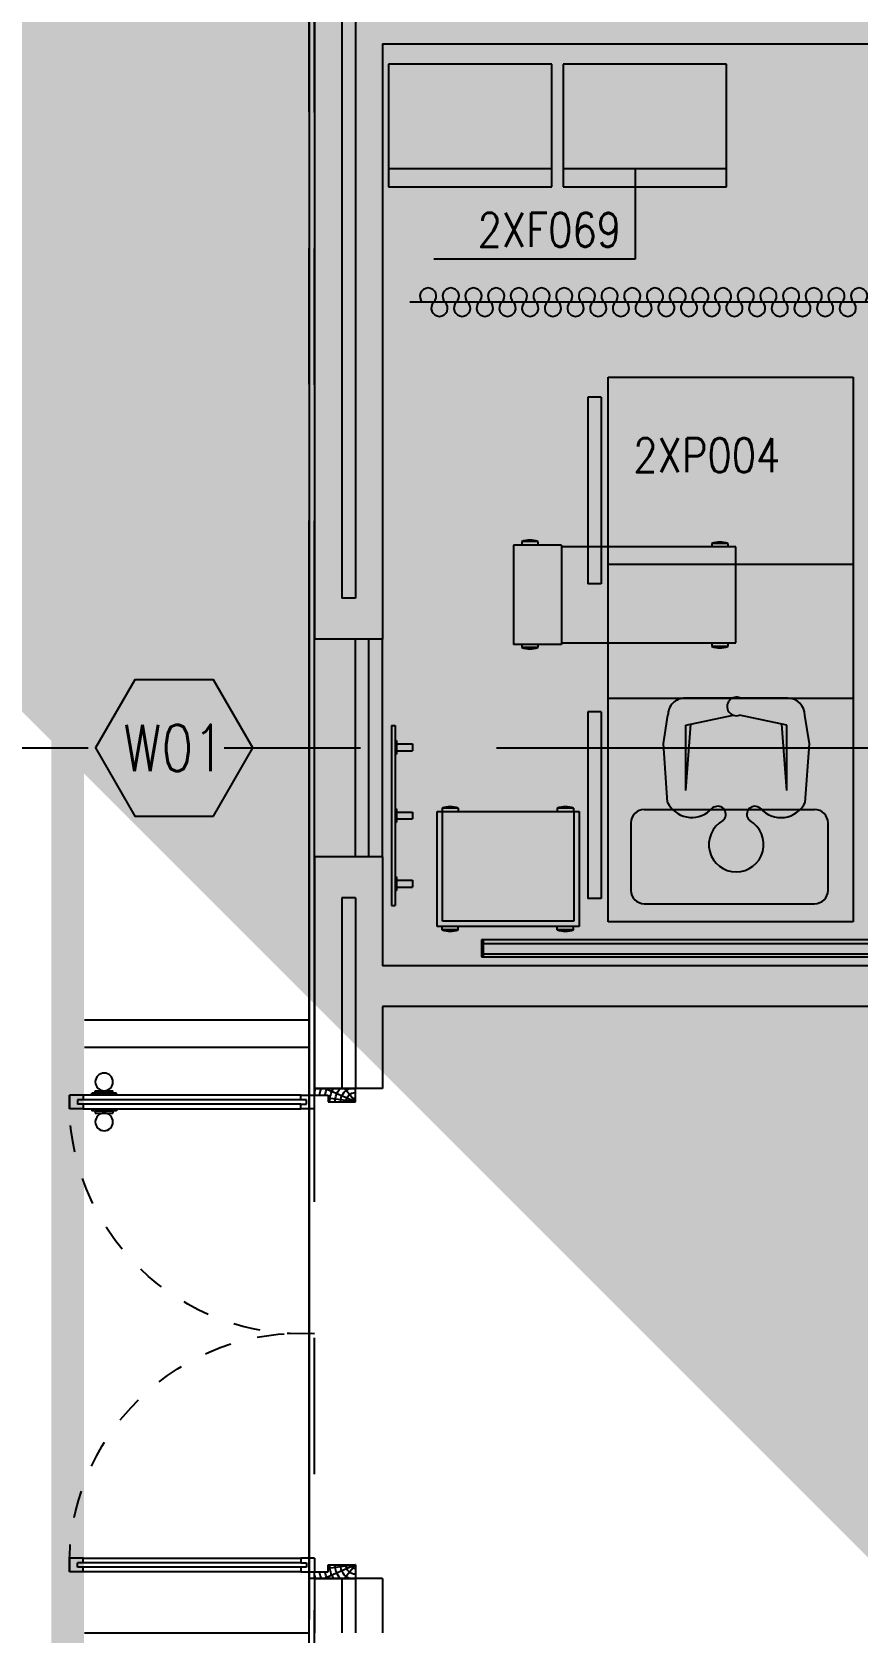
# Model space of a CAD drawing. Extents: x 88852.7 to 88945.7, y 39921.6 to 40001.1.
# Drawn here: x 88859.73 to 88862.77, y 39936.03 to 39941.91 of the extents above; entities that cross this region are included whole.
import ezdxf
from ezdxf.enums import TextEntityAlignment as Align

# ---------------------------------------------------------------- set-up
doc = ezdxf.new("R2010")
doc.units = 0
doc.header["$MEASUREMENT"] = 0
for name, pattern in [('CENTER2', [1.125, 0.75, -0.125, 0.125, -0.125]), ('CENTERX2', [4, 2.5, -0.5, 0.5, -0.5]), ('HIDDEN', [0.375, 0.25, -0.125])]:
    doc.linetypes.add(name, pattern=pattern)
for name, color, linetype in [('A-TEXT', 7, 'CONTINUOUS'), ('AXES', 11, 'CENTERX2'), ('DOOR', 7, 'CONTINUOUS'), ('EJ', 9, 'CONTINUOUS'), ('ELEV', 2, 'CONTINUOUS'), ('INSUL', 4, 'CONTINUOUS'), ('MEDICAL', 4, 'CONTINUOUS'), ('NON-MEDICAL', 4, 'CONTINUOUS'), ('ROOF', 7, 'CONTINUOUS'), ('WALL', 4, 'CONTINUOUS'), ('WIN', 3, 'CONTINUOUS'), ('WIN-BOX', 3, 'CONTINUOUS'), ('WIN-NO', 5, 'CONTINUOUS')]:
    doc.layers.add(name, color=color, linetype=linetype)
doc.styles.add('ROMANS', font='ROMANS.shx', dxfattribs={"width": 0.6})
doc.dimstyles.new('DIM-OUT', dxfattribs={"dimscale": 0, "dimtxt": 0.24, "dimasz": 0.08, "dimexe": 0.02, "dimexo": 0.02, "dimgap": 0.05, "dimtad": 1, "dimdec": 0, "dimlfac": 1000, "dimzin": 0, "dimdsep": 46, "dimtxsty": 'ROMANS', "dimblk1": 'ARCHTICK', "dimblk2": 'ARCHTICK', "dimsah": 1, "dimcen": 0.01, "dimdle": 0.08, "dimclrd": 4, "dimclre": 4, "dimclrt": 2, "dimadec": 0, "dimazin": 0, "dimtp": 2, "dimtm": 2, "dimtfac": 0.1142857142857143, "dimtdec": 0, "dimtix": 1, "dimtmove": 2, "dimatfit": 3, "dimldrblk": 'ARCHTICK', "dimfxl": 0, "dimtolj": 1, "dimtzin": 0, "dimarcsym": 0})

# ---------------------------------------------------------------- blocks, each defined once
blk = doc.blocks.new('WW1')
at = {"layer": 'WIN-BOX'}
blk.add_lwpolyline([(144.3375672970433, -250), (288.6751345940866, 0), (144.3375672970433, 250), (-144.3375672970433, 250), (-288.6751345940866, 0), (-144.3375672970433, -250)], close=True, dxfattribs=at)
at = {"layer": 'WIN-NO', "style": 'ROMANS', "width": 0.8}
blk.add_attdef('W00', text='', height=170, dxfattribs=at).set_placement((0, 0), align=Align.MIDDLE)
blk = doc.blocks.new('A$C272A55A0')
at = {"layer": 'DOOR', "color": 0, "linetype": 'ByBlock'}
for p, q in [((-0.0001203324354719371, 900.3541752648598), (-0.0001203324500238523, 1050.354175264831)), ((49.99987966756453, 1050.354175264918), (-0.0001203324354719371, 1050.354175264918)), ((49.99987966756453, 950.354175264918), (49.99987966756453, 1050.354175264918)), ((1749.999879667535, 950.354175264918), (1749.999879667535, 1050.354175264918)), ((1749.999879667535, 1050.354175264918), (1799.999879667535, 1050.354175264918)), ((1799.999879667535, 1050.354175264918), (1799.999879667535, 900.354175264918)), ((24.99987966756453, 950.354175264918), (49.99987966756453, 950.354175264918)), ((24.99987966756453, 900.354175264918), (24.99987966756453, 950.354175264918)), ((1774.999879667535, 950.354175264918), (1749.999879667535, 950.354175264918)), ((1774.999879667535, 900.354175264918), (1774.999879667535, 950.354175264918)), ((-0.0001203324354719371, 900.354175264918), (24.99987966756453, 900.354175264918)), ((74.99987966756453, 900.354175264918), (24.99987966756453, 900.354175264918)), ((24.99987966756453, 850.354175264918), (24.99987966756453, 900.354175264918)), ((74.99987966756453, 900.354175264918), (74.99987966756453, 850.354175264918)), ((1724.999879667535, 900.354175264918), (1774.999879667535, 900.354175264918)), ((1724.999879667535, 900.354175264918), (1724.999879667535, 850.354175264918)), ((1799.999879667535, 900.354175264918), (1774.999879667535, 900.354175264918)), ((1774.999879667535, 850.354175264918), (1774.999879667535, 900.354175264918)), ((41.99987966756453, 850.354175264918), (24.99987966756453, 850.354175264918)), ((57.99987966756453, 870.354175264918), (41.99987966756453, 870.354175264918)), ((41.99987966756453, 870.354175264918), (41.99987966756453, 850.354175264918)), ((57.99987966756453, 850.354175264918), (57.99987966756453, 870.354175264918)), ((74.99987966756453, 850.354175264918), (57.99987966756453, 850.354175264918)), ((1724.999879667535, 850.354175264918), (1741.999879667535, 850.354175264918)), ((1741.999879667535, 870.354175264918), (1757.999879667535, 870.354175264918)), ((1741.999879667535, 850.354175264918), (1741.999879667535, 870.354175264918)), ((1757.999879667535, 870.354175264918), (1757.999879667535, 850.354175264918)), ((1757.999879667535, 850.354175264918), (1774.999879667535, 850.354175264918)), ((1717.799879667495, 160.1117180435103), (1708.799879667495, 160.1117180435103)), ((1708.799879667495, 95.31171804352198), (1708.799879667495, 160.1117180435103)), ((1724.999879667535, 172.7117180435162), (1717.799879667495, 172.7117180435162)), ((1717.799879667495, 172.7117180435162), (1717.799879667495, 82.71171804351616)), ((1717.799879667495, 95.31171804352198), (1717.799879667495, 160.1117180435103)), ((1774.999879667535, 172.7117180435162), (1782.199879667576, 172.7117180435162)), ((1782.199879667576, 172.7117180435162), (1782.199879667576, 82.71171804351616)), ((1782.199879667576, 160.1117180435103), (1791.199879667576, 160.1117180435103)), ((1782.199879667576, 95.31171804352198), (1782.199879667576, 160.1117180435103)), ((1791.199879667576, 95.31171804352198), (1791.199879667576, 160.1117180435103)), ((1717.799879667495, 95.31171804352198), (1708.799879667495, 95.31171804352198)), ((1724.999879667535, 82.71171804351616), (1717.799879667495, 82.71171804351616)), ((1774.999879667535, 82.71171804351616), (1782.199879667576, 82.71171804351616)), ((1782.199879667576, 95.31171804352198), (1791.199879667576, 95.31171804352198)), ((24.99987966756453, 50.35417526491801), (41.99987966753542, 50.35417526491801)), ((24.99987966756453, 50.35417526491801), (24.99987966756453, 0.3541752649180125)), ((24.99987966756453, 0.3541752649180125), (74.99987966756453, 0.3541752649180125)), ((74.99987966756453, 0.3541752649180125), (24.99987966756453, 0.3541752649180125)), ((41.99987966753542, 50.35417526491801), (41.99987966753542, 30.35417526491801)), ((41.99987966756453, 30.35417526491801), (57.99987966756453, 30.35417526491801)), ((57.99987966756453, 50.35417526491801), (74.99987966756453, 50.35417526491801)), ((57.99987966756453, 50.35417526491801), (57.99987966756453, 30.35417526491801)), ((74.99987966756453, 50.35417526491801), (74.99987966704066, 0.3541752648889087)), ((1741.999879667535, 50.35417526491801), (1724.999879667535, 50.35417526491801)), ((1724.999879667535, 50.35417526491801), (1724.999879668059, 0.3541752648889087)), ((1774.999879667535, 0.3541752649180125), (1724.999879667535, 0.3541752649180125)), ((1724.999879667535, 0.3541752649180125), (1774.999879667535, 0.3541752649180125)), ((1741.999879667535, 50.35417526491801), (1741.999879667535, 30.35417526491801)), ((1757.999879667535, 30.35417526491801), (1741.999879667535, 30.35417526491801)), ((1774.999879667535, 50.35417526491801), (1757.999879667565, 50.35417526491801)), ((1757.999879667565, 50.35417526491801), (1757.999879667565, 30.35417526491801)), ((1774.999879667535, 50.35417526491801), (1774.999879667535, 0.3541752649180125))]:
    blk.add_line(p, q, dxfattribs=at)
at = {"layer": 'DOOR', "color": 9, "linetype": 'ByBlock'}
for p, q in [((49.99987966756453, 1050.354175264918), (-0.0001203324354719371, 1010.208440949064)), ((49.99987966756453, 1050.354175264918), (-0.0001203324354719371, 936.6442452724732)), ((49.99987966756453, 1050.354175264918), (36.64259362407029, 950.354175264918)), ((1749.999879667535, 1050.354175264918), (1799.999879667535, 1010.208440949064)), ((1749.999879667535, 1050.354175264918), (1799.999879667535, 936.6442452724732)), ((1749.999879667535, 1050.354175264918), (1763.35716571103, 950.354175264918))]:
    blk.add_line(p, q, dxfattribs=at)
at = {"layer": 'DOOR', "linetype": 'ByBlock'}
for p, q in [((24.99987966756453, 850.354175264918), (24.99987966756453, 50.35417526491801)), ((41.99987966756453, 850.354175264918), (41.99987966753542, 50.35417526491801)), ((57.99987966756453, 850.354175264918), (57.99987966756453, 50.35417526491801)), ((74.99987966756453, 50.35417526491801), (74.99987966756453, 850.354175264918)), ((1724.999879667535, 50.35417526491801), (1724.999879667535, 850.354175264918)), ((1741.999879667535, 850.354175264918), (1741.999879667535, 50.35417526491801)), ((1757.999879667535, 850.354175264918), (1757.999879667565, 50.35417526491801)), ((1774.999879667535, 850.354175264918), (1774.999879667535, 50.35417526491801))]:
    blk.add_line(p, q, dxfattribs=at)
at = {"layer": 'DOOR', "color": 0, "linetype": 'ByBlock'}
for centre in [(1676.468935452576, 127.7117180435162), (1823.530823882553, 127.7117180435162)]:
    blk.add_circle(centre, 32.39999999998526, dxfattribs=at)
at = {"layer": 'DOOR', "color": 9, "linetype": 'ByBlock'}
for centre, radius, start, end in [((49.99987966756453, 1050.354175264918), 54.40195781277725, 203.2073828919769, 270), ((49.99987966756453, 1050.354175264918), 34.40195781277725, 180, 270), ((49.99987966756453, 1050.354175264918), 14.40195781277725, 180, 270), ((1749.999879667535, 1050.354175264918), 14.40195781277725, 270, 0), ((1749.999879667535, 1050.354175264918), 34.40195781277725, 270, 0), ((1749.999879667535, 1050.354175264918), 54.40195781277725, 270, 336.7926171080232), ((49.99987966756453, 1050.354175264918), 74.40195781277725, 227.7764264168309, 270), ((49.99987966756453, 1050.354175264918), 94.40195781277725, 238.0181880330829, 270), ((49.99987966756453, 1050.354175264918), 114.4019578127773, 244.083841882062, 257.3774258712915), ((1749.999879667535, 1050.354175264918), 74.40195781277725, 270, 312.2235735831691), ((1749.999879667535, 1050.354175264918), 94.40195781277725, 270, 301.9818119669171), ((1749.999879667535, 1050.354175264918), 114.4019578127773, 282.6225741287084, 295.916158117938), ((49.99987966756453, 1050.354175264918), 134.4019578127773, 248.1598493930308, 259.2800236451595), ((49.99987966756453, 1050.354175264918), 154.4019578127773, 251.1052885492919, 256.2857707775486), ((1749.999879667535, 1050.354175264918), 134.4019578127773, 280.7199763548405, 291.8401506069692), ((1749.999879667535, 1050.354175264918), 154.4019578127773, 283.7142292224514, 288.8947114507081)]:
    blk.add_arc(centre, radius, start, end, dxfattribs=at)
at = {"layer": 'DOOR', "linetype": 'HIDDEN', "ltscale": 0.5}
for centre, radius, start, end in [((49.99987966756453, 851.395841931575), 851.4087845464003, 268.3173765331032, 3.296482377102192), ((1749.999879667521, 851.3958419315459), 851.4087845463584, 176.7035176228957, 271.6826234668978)]:
    blk.add_arc(centre, radius, start, end, dxfattribs=at)
at = {"layer": 'WALL', "linetype": 'ByBlock'}
blk.add_line((1799.999879667565, 900.3541752650344), (1799.99987966755, 1050.354175265005), dxfattribs=at)

msp = doc.modelspace()

# ---------------------------------------------------------------- linework, layer by layer
at = {"layer": 'AXES'}
for p, q in [((88860.75025844976, 39921.61526879654), (88860.75025844976, 40000.07794392369)), ((88860.77025844975, 39921.61321882585), (88860.77025844975, 40000.07589395298)), ((88853.43860656461, 39939.27956244052), (88876.97025844976, 39939.27956244052))]:
    msp.add_line(p, q, dxfattribs=at)
at = {"layer": 'EJ'}
msp.add_line((88860.75025844976, 39936.07956244051), (88860.75025844976, 39938.17956244052), dxfattribs=at)
msp.add_line((88860.75025844976, 39936.07956244051), (88860.75025844976, 39938.17956244052), dxfattribs=at)
at = {"layer": 'ELEV', "linetype": 'CENTER2', "const_width": 0.12}
msp.add_lwpolyline([(88859.86377698214, 39926.16044521374), (88859.86377698214, 39989.69956244052)], dxfattribs=at)
at = {"layer": 'INSUL'}
for p, q in [((88860.87025844975, 39942.52956244052), (88860.87025844975, 39939.82956244051)), ((88860.92025844975, 39942.52956244052), (88860.92025844975, 39939.82956244051)), ((88860.92025844975, 39939.82956244051), (88860.87025844975, 39939.82956244051)), ((88860.92025844975, 39938.72956244052), (88860.87025844975, 39938.72956244052)), ((88860.87025844975, 39938.72956244052), (88860.87025844977, 39938.02956503709)), ((88860.92025844975, 39938.72956244052), (88860.92025844975, 39938.02956503709)), ((88860.87025844977, 39936.2295650371), (88860.87025844975, 39936.02956244052)), ((88860.92025844975, 39936.2295650371), (88860.92025844975, 39936.02956244052))]:
    msp.add_line(p, q, dxfattribs=at)
at = {"layer": 'MEDICAL'}
for p, q in [((88861.12025844975, 39940.91717292956), (88863.21407067469, 39940.91717292963)), ((88861.8483025474, 39938.64059501539), (88861.8483025474, 39940.64059501539)), ((88861.8483025474, 39940.64059501539), (88862.74830254739, 39940.64059501539)), ((88862.74830254739, 39940.64059501539), (88862.74830254739, 39938.64059501539)), ((88861.82330254739, 39940.56813723167), (88861.77408994897, 39940.56813723167)), ((88861.77408994897, 39940.56813723167), (88861.77408994897, 39939.88238744531)), ((88861.82330254739, 39940.56813723167), (88861.82330254739, 39939.88238744531)), ((88861.67757295624, 39940.02393004728), (88861.50040760191, 39940.02393004728)), ((88861.50040760191, 39940.02393004728), (88861.50040760191, 39939.65975681893)), ((88861.53142987221, 39940.03815397064), (88861.53142987221, 39940.02393004728)), ((88861.59048499032, 39940.03815397064), (88861.53142987221, 39940.03815397064)), ((88861.59048499032, 39940.03815397064), (88861.59048499032, 39940.02393004728)), ((88861.67757295624, 39940.02393004728), (88861.67757295624, 39939.65975681893)), ((88862.22947340754, 39940.03069002637), (88862.22947340754, 39940.01777847248)), ((88862.28852852565, 39940.03069002637), (88862.22947340754, 39940.03069002637)), ((88862.28852852565, 39940.03069002637), (88862.28852852565, 39940.01777847248)), ((88862.31733673577, 39940.01777847248), (88861.67757295624, 39940.01777847248)), ((88862.31733673577, 39939.66590839373), (88862.31733673577, 39940.01777847248)), ((88862.74830254739, 39939.95313789929), (88861.8483025474, 39939.95313789929)), ((88861.82330254739, 39939.88238744531), (88861.77408994897, 39939.88238744531)), ((88861.67757295624, 39939.65975681893), (88861.50040760191, 39939.65975681893)), ((88861.53142987221, 39939.65975681893), (88861.53142987221, 39939.64781440268)), ((88861.59048499032, 39939.64781440268), (88861.53142987221, 39939.64781440268)), ((88861.59048499032, 39939.65975681893), (88861.59048499032, 39939.64781440268)), ((88861.67757295624, 39939.66590839373), (88862.31733673577, 39939.66590839373)), ((88862.22947340754, 39939.66590839373), (88862.22947340754, 39939.65154637481)), ((88862.28852852565, 39939.65154637481), (88862.22947340754, 39939.65154637481)), ((88862.28852852565, 39939.66590839373), (88862.28852852565, 39939.65154637481)), ((88862.74830254739, 39939.46101191504), (88861.8483025474, 39939.46101191504)), ((88861.82330254739, 39939.41232692161), (88861.77408994897, 39939.41232692161)), ((88861.77408994897, 39939.41232692161), (88861.77408994897, 39938.72657713524)), ((88861.82330254739, 39939.41232692161), (88861.82330254739, 39938.72657713524)), ((88861.22035454176, 39938.62329615506), (88861.22035454176, 39939.04652450151)), ((88861.22035454176, 39939.04652450151), (88861.74200808506, 39939.04652450151)), ((88861.29823155541, 39939.0586866734), (88861.23917643729, 39939.0586866734)), ((88861.23917643729, 39939.0586866734), (88861.23917643729, 39939.04652450151)), ((88861.24003958113, 39938.64298119442), (88861.24003958113, 39939.04652450151)), ((88861.29823155541, 39939.0586866734), (88861.29823155541, 39939.04652450151)), ((88861.72095495448, 39939.0586866734), (88861.66189983637, 39939.0586866734)), ((88861.66189983637, 39939.0586866734), (88861.66189983637, 39939.04652450151)), ((88861.72095495448, 39939.0586866734), (88861.72095495448, 39939.04652450151)), ((88861.7223230457, 39939.04652450151), (88861.7223230457, 39938.64298119442)), ((88861.74200808506, 39939.04652450151), (88861.74200808506, 39938.62329615506)), ((88861.98144800996, 39939.05334835024), (88862.60677864702, 39939.05334835024)), ((88861.93223541153, 39939.00413575182), (88861.93223541153, 39938.75672212562)), ((88862.65599124544, 39938.75672212562), (88862.65599124544, 39939.00413575182)), ((88861.82330254739, 39938.72657713524), (88861.77408994897, 39938.72657713524)), ((88861.98144800996, 39938.70750952719), (88862.60677864702, 39938.70750952719)), ((88861.74200808506, 39938.62329615506), (88861.22035454176, 39938.62329615506)), ((88861.23917643729, 39938.61113398315), (88861.23917643729, 39938.62329615506)), ((88861.29823155541, 39938.61113398315), (88861.23917643729, 39938.61113398315)), ((88861.7223230457, 39938.64298119442), (88861.24003958113, 39938.64298119442)), ((88861.29823155541, 39938.61113398315), (88861.29823155541, 39938.62329615506)), ((88861.66189983637, 39938.61113398315), (88861.66189983637, 39938.62329615506)), ((88861.72095495448, 39938.61113398315), (88861.66189983637, 39938.61113398315)), ((88861.72095495448, 39938.61113398315), (88861.72095495448, 39938.62329615506)), ((88862.74830254739, 39938.64059501539), (88861.8483025474, 39938.64059501539)), ((88861.3834848629, 39938.57538721031), (88861.3834848629, 39938.51233356853)), ((88863.18384117684, 39938.57538721031), (88861.3834848629, 39938.57538721031)), ((88861.38963643771, 39938.57538721027), (88861.38963643771, 39938.51233356853)), ((88863.17768960205, 39938.56077722015), (88861.38963643771, 39938.56077722015)), ((88861.3834848629, 39938.51233356857), (88863.18384117684, 39938.51233356858)), ((88861.38963643771, 39938.52386777133), (88863.17768960205, 39938.52386777134))]:
    msp.add_line(p, q, dxfattribs=at)
at = {"layer": 'MEDICAL', "color": 15}
for centre, radius, start, end in [((88861.18737628536, 39940.93832617241), 0.03022016358403887, 313.5683623532261, 226.4316376467739), ((88861.27068959731, 39940.93832617241), 0.03022016358403955, 313.5683623532261, 226.4316376467739), ((88861.35400290927, 39940.93832617241), 0.03022016358403887, 313.5683623532261, 226.4316376467739), ((88861.43731622121, 39940.93832617241), 0.03022016358403887, 313.5683623532261, 226.4316376467739), ((88861.52062953317, 39940.93832617241), 0.03022016358403955, 313.5683623532261, 226.4316376467739), ((88861.60394284512, 39940.93832617241), 0.03022016358403887, 313.5683623532261, 226.4316376467739), ((88861.68725615708, 39940.93832617241), 0.03022016358403887, 313.5683623532261, 226.4316376467739), ((88861.77056946902, 39940.93832617241), 0.03022016358403955, 313.5683623532261, 226.4316376467739), ((88861.85388278098, 39940.93832617241), 0.03022016358403887, 313.5683623532261, 226.4316376467739), ((88861.93719609293, 39940.93832617241), 0.03022016358403887, 313.5683623532261, 226.4316376467739), ((88862.02050940489, 39940.93832617241), 0.03022016358403955, 313.5683623532261, 226.4316376467739), ((88862.10382271683, 39940.93832617241), 0.03022016358403887, 313.5683623532261, 226.4316376467739), ((88862.18713602879, 39940.93832617241), 0.03022016358403887, 313.5683623532261, 226.4316376467739), ((88862.27044934075, 39940.93832617241), 0.03022016358403955, 313.5683623532261, 226.4316376467739), ((88862.3537626527, 39940.93832617241), 0.03022016358403887, 313.5683623532261, 226.4316376467739), ((88862.43707596466, 39940.93832617241), 0.03022016358403887, 313.5683623532261, 226.4316376467739), ((88862.5203892766, 39940.93832617241), 0.03022016358403955, 313.5683623532261, 226.4316376467739), ((88862.60370258856, 39940.93832617241), 0.03022016358403887, 313.5683623532261, 226.4316376467739), ((88862.6870159005, 39940.93832617241), 0.03022016358403887, 313.5683623532261, 226.4316376467739), ((88862.77032921246, 39940.93832617241), 0.03022016358404023, 313.5683623532261, 226.4316376467739), ((88861.22903294134, 39940.89453397948), 0.0302201635840382, 133.5683623532261, 46.43163764677393), ((88861.31234625328, 39940.89453397948), 0.0302201635840382, 133.5683623532261, 46.43163764677393), ((88861.39565956524, 39940.89453397948), 0.0302201635840382, 133.5683623532261, 46.43163764677393), ((88861.47897287719, 39940.89453397948), 0.0302201635840382, 133.5683623532261, 46.43163764677393), ((88861.56228618915, 39940.89453397948), 0.0302201635840382, 133.5683623532261, 46.43163764677393), ((88861.6455995011, 39940.89453397948), 0.0302201635840382, 133.5683623532261, 46.43163764677393), ((88861.72891281305, 39940.89453397948), 0.0302201635840382, 133.5683623532261, 46.43163764677393), ((88861.81222612501, 39940.89453397948), 0.0302201635840382, 133.5683623532261, 46.43163764677393), ((88861.89553943696, 39940.89453397948), 0.0302201635840382, 133.5683623532261, 46.43163764677393), ((88861.97885274891, 39940.89453397948), 0.0302201635840382, 133.5683623532261, 46.43163764677393), ((88862.06216606086, 39940.89453397948), 0.0302201635840382, 133.5683623532261, 46.43163764677393), ((88862.14547937282, 39940.89453397948), 0.0302201635840382, 133.5683623532261, 46.43163764677393), ((88862.22879268476, 39940.89453397948), 0.0302201635840382, 133.5683623532261, 46.43163764677393), ((88862.31210599672, 39940.89453397948), 0.0302201635840382, 133.5683623532261, 46.43163764677393), ((88862.39541930867, 39940.89453397948), 0.0302201635840382, 133.5683623532261, 46.43163764677393), ((88862.47873262063, 39940.89453397948), 0.0302201635840382, 133.5683623532261, 46.43163764677393), ((88862.56204593257, 39940.89453397948), 0.0302201635840382, 133.5683623532261, 46.43163764677393), ((88862.64535924453, 39940.89453397948), 0.03022016358403752, 133.5683623532261, 46.43163764677393), ((88862.72867255648, 39940.89453397948), 0.03022016358403887, 133.5683623532261, 46.43163764677393)]:
    msp.add_arc(centre, radius, start, end, dxfattribs=at)
at = {"layer": 'MEDICAL'}
for centre, radius, start, end in [((88861.56095743125, 39939.95203192339), 0.09104330708663272, 71.07535558421918, 108.9246444157808), ((88862.25900096659, 39939.94456797913), 0.09104330708663272, 71.07535558421918, 108.9246444157808), ((88861.56095743125, 39939.73393644992), 0.09104330708660129, 251.0753555842192, 288.9246444157808), ((88862.25900096659, 39939.73766842205), 0.09104330708660129, 251.0753555842192, 288.9246444157808), ((88861.26870399635, 39938.97256462616), 0.09104330708663272, 71.07535558421918, 108.9246444157808), ((88861.69142739543, 39938.97256462616), 0.09104330708663272, 71.07535558421918, 108.9246444157808), ((88861.98144800996, 39939.00413575182), 0.04921259842519683, 90, 180), ((88862.60677864702, 39939.00413575182), 0.04921259842519683, 0, 90), ((88861.98144800996, 39938.75672212562), 0.04921259842519683, 180, 270), ((88862.60677864702, 39938.75672212562), 0.04921259842519683, 270, 0), ((88861.26870399635, 39938.6972560304), 0.09104330708663272, 251.0753555842192, 288.9246444157808), ((88861.69142739543, 39938.6972560304), 0.09104330708663272, 251.0753555842192, 288.9246444157808)]:
    msp.add_arc(centre, radius, start, end, dxfattribs=at)
at = {"layer": 'NON-MEDICAL'}
for p, q in [((88861.64229111314, 39941.79057339942), (88861.04229111315, 39941.79057339942)), ((88861.04229111315, 39941.79057339942), (88861.04229111315, 39941.34057339942)), ((88861.64229111314, 39941.34057339942), (88861.64229111314, 39941.79057339942)), ((88861.68330367214, 39941.79057339942), (88861.68330367214, 39941.34057339942)), ((88862.28330367214, 39941.79057339942), (88861.68330367214, 39941.79057339942)), ((88862.28330367214, 39941.34057339942), (88862.28330367214, 39941.79057339942)), ((88861.04229111315, 39941.40772106417), (88861.64229111314, 39941.40772106417)), ((88861.68330367214, 39941.40772106417), (88862.28330367214, 39941.40772106417)), ((88861.04229111315, 39941.34057339942), (88861.64229111314, 39941.34057339942)), ((88861.68330367214, 39941.34057339942), (88862.28330367214, 39941.34057339942)), ((88862.30461762824, 39939.46259128803), (88862.13120225455, 39939.46279620784)), ((88862.50832534801, 39939.46235057266), (88862.3344372882, 39939.46255605102)), ((88862.05146823075, 39939.29531186507), (88862.0682741331, 39939.40001663146)), ((88862.1339858621, 39939.36337254274), (88862.3080976058, 39939.39975894582)), ((88862.50530677655, 39939.36293376381), (88862.33098432893, 39939.3997943898)), ((88862.58766332711, 39939.29467825921), (88862.5711049244, 39939.39942245121)), ((88861.05334616282, 39939.36158083766), (88861.06604616281, 39939.36158083766)), ((88861.05334616282, 39939.36158083766), (88861.05334616282, 39938.70118083766)), ((88861.06604616281, 39939.36158083766), (88861.06604616281, 39938.70118083766)), ((88862.13370247169, 39939.12355065711), (88862.15230541819, 39939.36720101943)), ((88862.13370247169, 39939.12355065711), (88862.1339858621, 39939.36337254274)), ((88862.50502338614, 39939.12311187819), (88862.48699631961, 39939.3668055251)), ((88862.50502338614, 39939.12311187819), (88862.50530677655, 39939.36293376381)), ((88861.06604616281, 39939.30638083766), (88861.07104616282, 39939.30638083766)), ((88861.06604616281, 39939.25638083767), (88861.07104616282, 39939.25638083767)), ((88861.07104616282, 39939.30638083766), (88861.07104616282, 39939.25638083767)), ((88861.07104616282, 39939.29408083766), (88861.12954616282, 39939.29408083766)), ((88861.07104616282, 39939.26868083766), (88861.12954616282, 39939.26868083766)), ((88861.12954616282, 39939.29408083766), (88861.12954616282, 39939.26868083766)), ((88862.0664678234, 39939.07962602915), (88862.05146823075, 39939.29531186507)), ((88862.57215403796, 39939.07902847473), (88862.58766332711, 39939.29467825921)), ((88861.06604616281, 39939.05638083766), (88861.07104616282, 39939.05638083766)), ((88861.07104616282, 39939.05638083766), (88861.07104616282, 39939.00638083767)), ((88861.07104616282, 39939.04408083766), (88861.12954616282, 39939.04408083766)), ((88861.12954616282, 39939.04408083766), (88861.12954616282, 39939.01868083766)), ((88861.06604616281, 39939.00638083767), (88861.07104616282, 39939.00638083767)), ((88861.07104616282, 39939.01868083766), (88861.12954616282, 39939.01868083766)), ((88861.06604616281, 39938.80638083766), (88861.07104616282, 39938.80638083766)), ((88861.07104616282, 39938.80638083766), (88861.07104616282, 39938.75638083767)), ((88861.07104616282, 39938.79408083766), (88861.12954616282, 39938.79408083766)), ((88861.12954616282, 39938.79408083766), (88861.12954616282, 39938.76868083766)), ((88861.06604616281, 39938.75638083767), (88861.07104616282, 39938.75638083767)), ((88861.07104616282, 39938.76868083766), (88861.12954616282, 39938.76868083766)), ((88861.05334616282, 39938.70118083766), (88861.06604616281, 39938.70118083766))]:
    msp.add_line(p, q, dxfattribs=at)
for centre, radius, start, end in [((88862.13112798202, 39939.39994235893), 0.0628538927944191, 89.93229530387386, 179.9322953072089), ((88862.31949121502, 39939.43190252299), 0.03410313598586761, 64.00702382276407, 289.6948400745106), ((88862.50825107549, 39939.39949672374), 0.0628538927944191, 359.9322953072089, 89.93229530387386), ((88862.15586952491, 39939.12408935368), 0.09984814200245842, 206.4431411201407, 311.4207341304829), ((88862.25885331919, 39939.02078634201), 0.04660228849490911, 118.8828075529099, 142.4068986651787), ((88862.25083140777, 39939.03548992273), 0.02985305455057437, 309.9760094295008, 119.0326189701684), ((88862.38768665995, 39939.03532820493), 0.02985305455057437, 60.83197164216944, 229.8885811826417), ((88862.3796300214, 39939.02064362376), 0.04660228849490911, 37.45769195003241, 60.98178306075853), ((88862.48285766796, 39939.12370296148), 0.09984814200245842, 221.4626486801033, 333.421449492262), ((88862.31912839836, 39938.92485750878), 0.1005662284710706, 119.2360261476135, 60.62856446361486)]:
    msp.add_arc(centre, radius, start, end, dxfattribs=at)
at = {"layer": 'ROOF'}
for p, q in [((88860.75025844976, 39949.72956244052), (88860.75025844976, 39936.07956244051)), ((88860.75025844976, 39938.27956244052), (88859.92532939301, 39938.27956244053)), ((88860.75025844976, 39938.17956244052), (88859.92532939301, 39938.17956244053)), ((88859.92532939301, 39936.02956244052), (88860.75025844976, 39936.02956244052))]:
    msp.add_line(p, q, dxfattribs=at)
at = {"layer": 'WALL'}
for p, q in [((88860.77025844976, 39942.52956244052), (88860.77025844976, 39939.67956244052)), ((88861.02025844976, 39941.86456244052), (88861.02025844976, 39939.67956244052)), ((88861.02025844976, 39941.86456244052), (88867.67025844975, 39941.86456244052)), ((88861.02025844976, 39939.67956244052), (88860.77025844976, 39939.67956244052)), ((88861.02025844976, 39938.87956244052), (88860.77025844976, 39938.87956244052)), ((88860.77025844976, 39938.87956244052), (88860.77025844976, 39938.02956503708)), ((88861.02025844976, 39938.87956244052), (88861.02025844976, 39938.47956244052)), ((88865.72025844976, 39938.47956244052), (88861.02025844976, 39938.47956244052)), ((88868.22025844976, 39938.32956244052), (88861.02025844975, 39938.32956244051)), ((88861.02025844975, 39938.32956244051), (88861.02025844975, 39938.0295650371)), ((88861.02025844975, 39938.029565037), (88860.77025844976, 39938.02956503708)), ((88861.02025844976, 39936.22956503709), (88860.75025844974, 39936.22956503709)), ((88860.77025844976, 39936.2295650371), (88860.77025844976, 39936.02956244052)), ((88861.02025844976, 39936.22956503709), (88861.02025844976, 39936.02956244052))]:
    msp.add_line(p, q, dxfattribs=at)
at = {"layer": 'WIN'}
for p, q in [((88860.77025844976, 39938.87956244052), (88860.77025844976, 39939.67956244052)), ((88860.92025844975, 39938.87956244052), (88860.92025844975, 39939.67956244052)), ((88860.97025844976, 39938.87956244052), (88860.97025844976, 39939.67956244052)), ((88861.02025844976, 39938.87956244052), (88861.02025844976, 39939.67956244052))]:
    msp.add_line(p, q, dxfattribs=at)

# ---------------------------------------------------------------- block references
at = {"layer": 'DOOR', "color": 0, "linetype": 'ByBlock', "xscale": -0.000999999996565748, "yscale": 0.000999999996565748, "zscale": 0.001, "rotation": 270}
msp.add_blockref('A$C272A55A0', (88859.86990427448, 39936.22956515746), dxfattribs=at)
at = {"layer": 'WIN-NO', "xscale": 0.001, "yscale": 0.001, "zscale": 0.001}
msp.add_blockref('WW1', (88860.2544652885, 39939.27956244052), dxfattribs=at).add_auto_attribs({'W00': 'W01'})

# ---------------------------------------------------------------- texts
at = {"layer": 'A-TEXT', "color": 7, "ltscale": 400, "style": 'ROMANS', "width": 0.8339742554873566}
for s, p in [('2XF069', (88861.36889581683, 39941.11946217872)), ('2XP004', (88861.94059683324, 39940.29159938478))]:
    msp.add_text(s, height=0.125, dxfattribs=at).set_placement(p)

# ---------------------------------------------------------------- leaders
at = {"layer": 'A-TEXT'}
msp.add_leader([(88861.9479939133, 39941.40395242344), (88861.9479939133, 39941.07483640904), (88861.20835362613, 39941.07483640904)], dimstyle='DIM-OUT', override={"dimscale": 1, "dimasz": 40}, dxfattribs=at)

doc.saveas('drawing.dxf')
